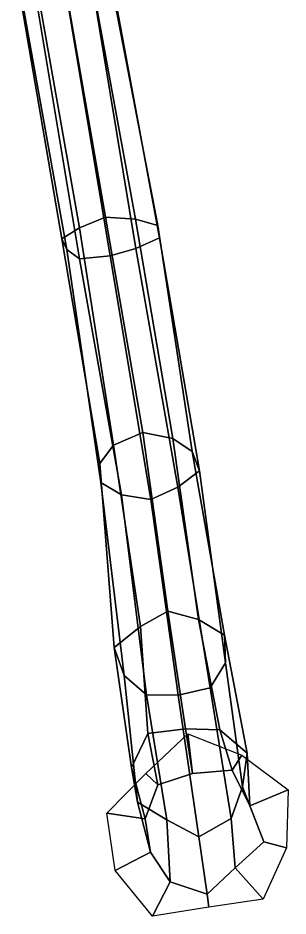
# Model space of a CAD drawing. Header units: metres. Extents: x -2.3 to 0.95, y -0.16 to 4.21.
# Drawn here: x -0.332 to 0.161, y -0.155 to 1.484 of the extents above; entities that cross this region are included whole.
import ezdxf

# ---------------------------------------------------------------- set-up
doc = ezdxf.new("R2010")
doc.units = ezdxf.units.M

msp = doc.modelspace()

# ---------------------------------------------------------------- linework, layer by layer
at = {"layer": 'coconut_palm6_trunk'}
for points in [[(-0.251519, 1.080366, 2.02812), (-0.219324, 1.100527, 1.990415), (-0.300214, 1.558541, 2.12662), (-0.331502, 1.548994, 2.170134)], [(-0.219324, 1.100527, 1.990415), (-0.171762, 1.120286, 1.958654), (-0.24939, 1.568665, 2.101432), (-0.300214, 1.558541, 2.12662)], [(-0.171762, 1.120286, 1.958654), (-0.11725, 1.116449, 1.985812), (-0.200416, 1.572227, 2.130436), (-0.24939, 1.568665, 2.101432)], [(-0.11725, 1.116449, 1.985812), (-0.076517, 1.105145, 2.026424), (-0.166181, 1.572404, 2.17077), (-0.200416, 1.572227, 2.130436)], [(-0.073148, 1.08236, 2.082288), (-0.116299, 1.062705, 2.115151), (-0.198026, 1.556831, 2.26525), (-0.162555, 1.566573, 2.225329)], [(-0.076517, 1.105145, 2.026424), (-0.073148, 1.08236, 2.082288), (-0.162555, 1.566573, 2.225329), (-0.166181, 1.572404, 2.17077)], [(-0.242166, 1.061436, 2.07652), (-0.251519, 1.080366, 2.02812), (-0.331502, 1.548994, 2.170134), (-0.328793, 1.543055, 2.223663)], [(-0.219316, 1.044204, 2.125319), (-0.242166, 1.061436, 2.07652), (-0.328793, 1.543055, 2.223663), (-0.301738, 1.541081, 2.272914)], [(-0.163087, 1.049627, 2.130978), (-0.219316, 1.044204, 2.125319), (-0.301738, 1.541081, 2.272914), (-0.246798, 1.547551, 2.284722)], [(-0.116299, 1.062705, 2.115151), (-0.163087, 1.049627, 2.130978), (-0.246798, 1.547551, 2.284722), (-0.198026, 1.556831, 2.26525)], [(-0.157184, 0.704365, 1.728814), (-0.103848, 0.727126, 1.709066), (-0.171762, 1.120286, 1.958654), (-0.219324, 1.100527, 1.990415)], [(-0.103848, 0.727126, 1.709066), (-0.048742, 0.716261, 1.731809), (-0.11725, 1.116449, 1.985812), (-0.171762, 1.120286, 1.958654)], [(-0.048742, 0.716261, 1.731809), (-0.013342, 0.692288, 1.767781), (-0.076517, 1.105145, 2.026424), (-0.11725, 1.116449, 1.985812)], [(-0.182326, 0.670426, 1.767233), (-0.157184, 0.704365, 1.728814), (-0.219324, 1.100527, 1.990415), (-0.251519, 1.080366, 2.02812)], [(-0.013342, 0.692288, 1.767781), (-0.000231, 0.657463, 1.813723), (-0.073148, 1.08236, 2.082288), (-0.076517, 1.105145, 2.026424)], [(-0.000231, 0.657463, 1.813723), (-0.039573, 0.627183, 1.845238), (-0.116299, 1.062705, 2.115151), (-0.073148, 1.08236, 2.082288)], [(-0.180392, 0.635761, 1.811052), (-0.182326, 0.670426, 1.767233), (-0.251519, 1.080366, 2.02812), (-0.242166, 1.061436, 2.07652)], [(-0.142473, 0.613439, 1.845378), (-0.180392, 0.635761, 1.811052), (-0.242166, 1.061436, 2.07652), (-0.219316, 1.044204, 2.125319)], [(-0.088856, 0.605026, 1.864875), (-0.142473, 0.613439, 1.845378), (-0.219316, 1.044204, 2.125319), (-0.163087, 1.049627, 2.130978)], [(-0.039573, 0.627183, 1.845238), (-0.088856, 0.605026, 1.864875), (-0.163087, 1.049627, 2.130978), (-0.116299, 1.062705, 2.115151)], [(-0.108118, 0.373011, 1.390496), (-0.057703, 0.401402, 1.375275), (-0.103848, 0.727126, 1.709066), (-0.157184, 0.704365, 1.728814)], [(-0.057703, 0.401402, 1.375275), (-0.002107, 0.386162, 1.391101), (-0.048742, 0.716261, 1.731809), (-0.103848, 0.727126, 1.709066)], [(-0.002107, 0.386162, 1.391101), (0.045268, 0.357628, 1.415493), (-0.013342, 0.692288, 1.767781), (-0.048742, 0.716261, 1.731809)], [(-0.155853, 0.334613, 1.412959), (-0.108118, 0.373011, 1.390496), (-0.157184, 0.704365, 1.728814), (-0.182326, 0.670426, 1.767233)], [(0.045268, 0.357628, 1.415493), (0.047371, 0.307171, 1.451053), (-0.000231, 0.657463, 1.813723), (-0.013342, 0.692288, 1.767781)], [(-0.137879, 0.283505, 1.450402), (-0.155853, 0.334613, 1.412959), (-0.182326, 0.670426, 1.767233), (-0.180392, 0.635761, 1.811052)], [(0.047371, 0.307171, 1.451053), (0.019257, 0.261257, 1.480607), (-0.039573, 0.627183, 1.845238), (-0.000231, 0.657463, 1.813723)], [(-0.097032, 0.248426, 1.478756), (-0.137879, 0.283505, 1.450402), (-0.180392, 0.635761, 1.811052), (-0.142473, 0.613439, 1.845378)], [(0.019257, 0.261257, 1.480607), (-0.038891, 0.248193, 1.484337), (-0.088856, 0.605026, 1.864875), (-0.039573, 0.627183, 1.845238)], [(-0.038891, 0.248193, 1.484337), (-0.097032, 0.248426, 1.478756), (-0.142473, 0.613439, 1.845378), (-0.088856, 0.605026, 1.864875)], [(-0.094668, 0.177914, 0.957368), (-0.025734, 0.186434, 0.957545), (-0.057703, 0.401402, 1.375275), (-0.108118, 0.373011, 1.390496)], [(-0.025734, 0.186434, 0.957545), (0.037085, 0.184602, 0.961005), (-0.002107, 0.386162, 1.391101), (-0.057703, 0.401402, 1.375275)], [(0.037085, 0.184602, 0.961005), (0.086573, 0.142128, 0.977847), (0.045268, 0.357628, 1.415493), (-0.002107, 0.386162, 1.391101)], [(-0.124164, 0.116119, 0.977272), (-0.094668, 0.177914, 0.957368), (-0.108118, 0.373011, 1.390496), (-0.155853, 0.334613, 1.412959)], [(0.086573, 0.142128, 0.977847), (0.07822, 0.08037, 0.998715), (0.047371, 0.307171, 1.451053), (0.045268, 0.357628, 1.415493)], [(-0.113324, 0.052651, 0.999573), (-0.124164, 0.116119, 0.977272), (-0.155853, 0.334613, 1.412959), (-0.137879, 0.283505, 1.450402)], [(0.07822, 0.08037, 0.998715), (0.057871, 0.023119, 1.017489), (0.019257, 0.261257, 1.480607), (0.047371, 0.307171, 1.451053)], [(-0.059861, 0.020285, 1.013122), (-0.113324, 0.052651, 0.999573), (-0.137879, 0.283505, 1.450402), (-0.097032, 0.248426, 1.478756)], [(-0.001526, -0.010723, 1.026434), (-0.059861, 0.020285, 1.013122), (-0.097032, 0.248426, 1.478756), (-0.038891, 0.248193, 1.484337)], [(0.057871, 0.023119, 1.017489), (-0.001526, -0.010723, 1.026434), (-0.038891, 0.248193, 1.484337), (0.019257, 0.261257, 1.480607)], [(-0.076506, 0.084223, 0.495318), (-0.013033, 0.104706, 0.494699), (-0.025734, 0.186434, 0.957545), (-0.094668, 0.177914, 0.957368)], [(-0.013033, 0.104706, 0.494699), (0.059455, 0.110901, 0.49486), (0.037085, 0.184602, 0.961005), (-0.025734, 0.186434, 0.957545)], [(0.059455, 0.110901, 0.49486), (0.091741, 0.045831, 0.498359), (0.086573, 0.142128, 0.977847), (0.037085, 0.184602, 0.961005)], [(-0.099585, 0.022061, 0.498306), (-0.076506, 0.084223, 0.495318), (-0.094668, 0.177914, 0.957368), (-0.124164, 0.116119, 0.977272)], [(-0.098131, 0.105233), (-0.021778, 0.177369), (-0.013033, 0.104706, 0.494699), (-0.076506, 0.084223, 0.495318)], [(-0.021778, 0.177369), (0.076799, 0.138549), (0.059455, 0.110901, 0.49486), (-0.013033, 0.104706, 0.494699)], [(0.076799, 0.138549), (0.16139, 0.075257), (0.091741, 0.045831, 0.498359), (0.059455, 0.110901, 0.49486)], [(0.091741, 0.045831, 0.498359), (0.117174, -0.019983, 0.501859), (0.07822, 0.08037, 0.998715), (0.086573, 0.142128, 0.977847)], [(-0.08957, -0.038635, 0.501442), (-0.099585, 0.022061, 0.498306), (-0.124164, 0.116119, 0.977272), (-0.113324, 0.052651, 0.999573)], [(-0.169052, 0.03286), (-0.098131, 0.105233), (-0.076506, 0.084223, 0.495318), (-0.099585, 0.022061, 0.498306)], [(0.117174, -0.019983, 0.501859), (0.065069, -0.067408, 0.50392), (0.057871, 0.023119, 1.017489), (0.07822, 0.08037, 0.998715)], [(0.16139, 0.075257), (0.158876, -0.030882), (0.117174, -0.019983, 0.501859), (0.091741, 0.045831, 0.498359)], [(-0.053735, -0.093005, 0.504435), (-0.08957, -0.038635, 0.501442), (-0.113324, 0.052651, 0.999573), (-0.059861, 0.020285, 1.013122)], [(-0.154368, -0.071983), (-0.169052, 0.03286), (-0.099585, 0.022061, 0.498306), (-0.08957, -0.038635, 0.501442)], [(0.014001, -0.115473, 0.506023), (-0.053735, -0.093005, 0.504435), (-0.059861, 0.020285, 1.013122), (-0.001526, -0.010723, 1.026434)], [(0.065069, -0.067408, 0.50392), (0.014001, -0.115473, 0.506023), (-0.001526, -0.010723, 1.026434), (0.057871, 0.023119, 1.017489)], [(0.158876, -0.030882), (0.115829, -0.124212), (0.065069, -0.067408, 0.50392), (0.117174, -0.019983, 0.501859)], [(-0.085995, -0.15514), (-0.154368, -0.071983), (-0.08957, -0.038635, 0.501442), (-0.053735, -0.093005, 0.504435)], [(0.115829, -0.124212), (0.017063, -0.138967), (0.014001, -0.115473, 0.506023), (0.065069, -0.067408, 0.50392)], [(0.017063, -0.138967), (-0.085995, -0.15514), (-0.053735, -0.093005, 0.504435), (0.014001, -0.115473, 0.506023)]]:
    msp.add_3dface(points, dxfattribs=at)

doc.saveas('drawing.dxf')
